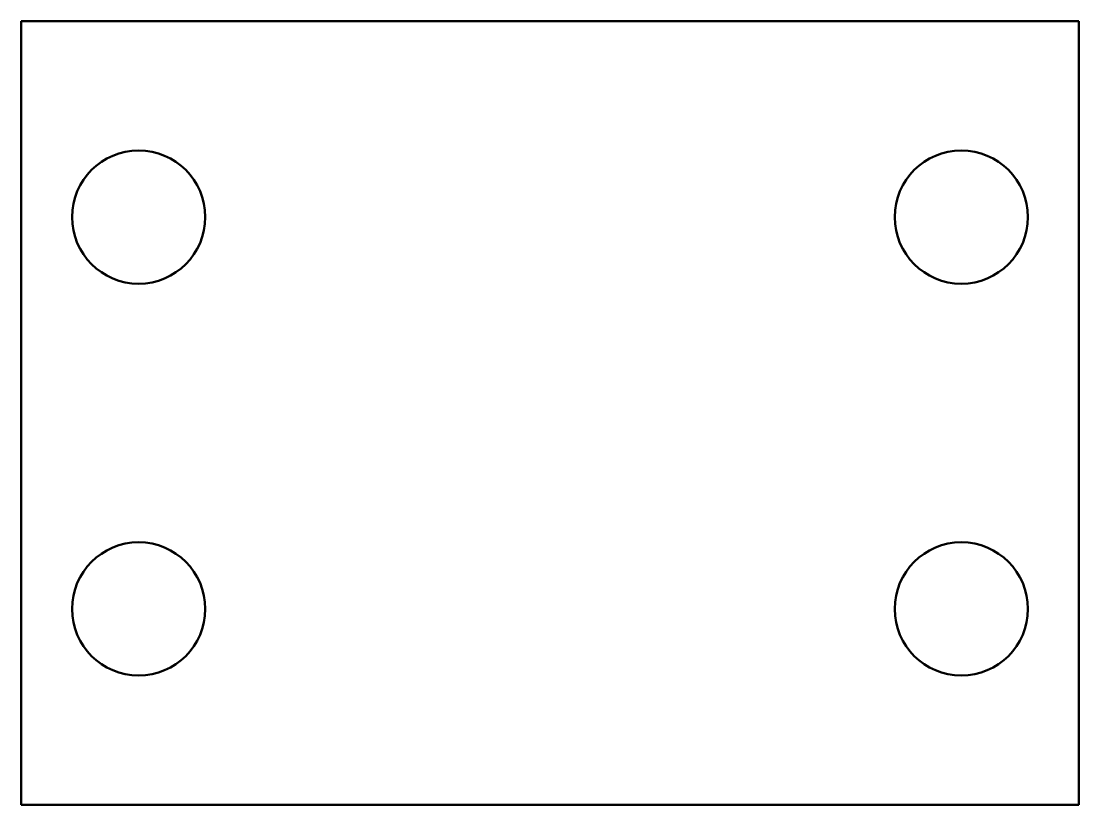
# Model space of a CAD drawing. Header units: inches. Extents: x 0 to 27, y 0 to 20.
import ezdxf

# ---------------------------------------------------------------- set-up
doc = ezdxf.new("R2010")
doc.units = ezdxf.units.IN
doc.header["$MEASUREMENT"] = 0
doc.layers.add('Visible (ISO)', color=7, linetype='Continuous', lineweight=50)

# ---------------------------------------------------------------- blocks, each defined once
blk = doc.blocks.new('2DOF-150-17-SOPB-01_Soporte de Cabezas articuladas_VIEW80')
at = {"layer": 'Visible (ISO)'}
for p, q in [((-13.5, 10), (13.5, 10)), ((-13.5, -10), (-13.5, 10)), ((13.5, 10), (13.5, -10)), ((13.5, -10), (-13.5, -10))]:
    blk.add_line(p, q, dxfattribs=at)
for centre in [(-10.5, 5), (10.5, 5), (-10.5, -5), (10.5, -5)]:
    blk.add_circle(centre, 1.7, dxfattribs=at)

msp = doc.modelspace()

# ---------------------------------------------------------------- block references
msp.add_blockref('2DOF-150-17-SOPB-01_Soporte de Cabezas articuladas_VIEW80', (13.5, 10))

doc.saveas('drawing.dxf')
